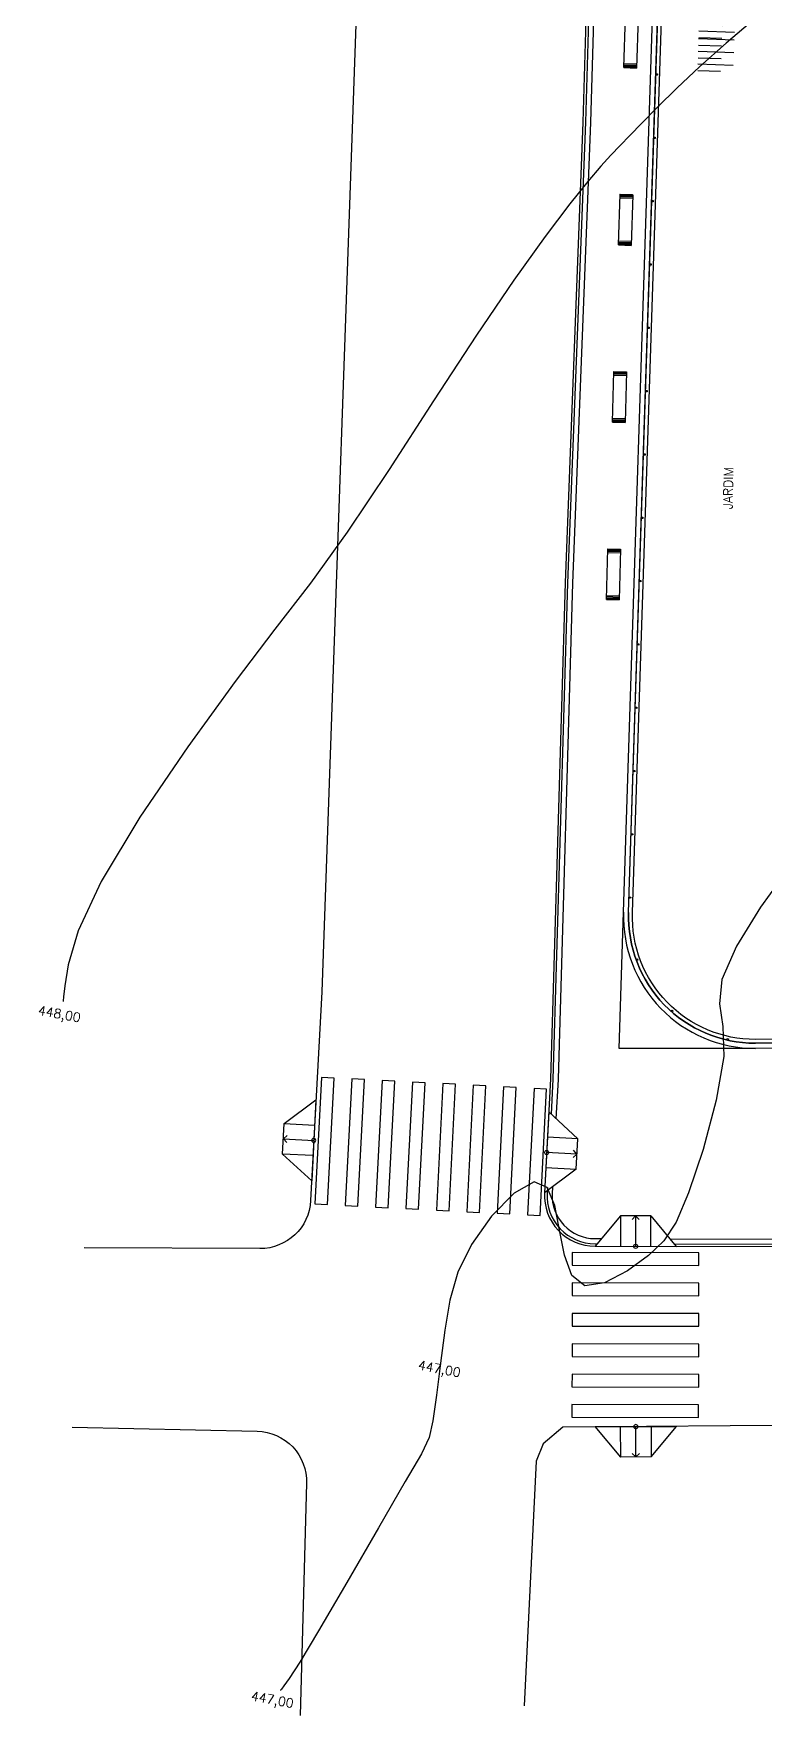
# Model space of a CAD drawing. Header units: inches. Extents: x 462102 to 462370, y 9198066 to 9198227.
# Drawn here: x 462108.8 to 462137.7, y 9198067.9 to 9198134.2 of the extents above; entities that cross this region are included whole.
import ezdxf
from ezdxf.enums import TextEntityAlignment as Align

# ---------------------------------------------------------------- set-up
doc = ezdxf.new("R2010")
doc.units = ezdxf.units.IN
doc.header["$MEASUREMENT"] = 0
doc.linetypes.add('CONTINU', pattern=[0])
doc.layers.add('I-ARQ', color=8, linetype='Continuous')
doc.layers.add('I-CURVANIVEL', color=55, linetype='CONTINU')
doc.layers.add('I-TEXTOS', color=2, linetype='Continuous', lineweight=25)
doc.styles.add('COTA200', font='ROMANS.SHX')

# ---------------------------------------------------------------- blocks, each defined once
blk = doc.blocks.new('CERCA')
at = {"layer": 'I-ARQ'}
blk.add_lwpolyline([(-0.025, 0), (0.025, 0), (0.025, -0.06), (-0.025, -0.06)], close=True, dxfattribs=at)
blk = doc.blocks.new('talude')
at = {"layer": 'I-ARQ'}
for p, q in [((-0.5, -0.5), (-0.5, -1.401)), ((-0.243, -0.49), (-0.243, -1.892)), ((0, -0.5), (0, -1.401)), ((0.257, -0.49), (0.257, -1.892)), ((0.5, -0.5), (0.5, -1.401)), ((0.757, -0.49), (0.757, -1.892))]:
    blk.add_line(p, q, dxfattribs=at)
blk = doc.blocks.new('A$C70E94E78')
at = {"layer": 'I-ARQ', "linetype": 'Continuous', "ltscale": 3}
for p, q in [((1.6, 1.28), (1.459, 1.138)), ((1.6, 1.28), (1.6, 0.08)), ((1.6, 1.28), (1.741, 1.138)), ((0, 0.08), (3.2, 0.08))]:
    blk.add_line(p, q, dxfattribs=at)
for points in [[(1, 1.28), (0, 0.08)], [(2.2, 0.08), (2.2, 1.28), (1, 1.28), (1, 0.08)], [(2.2, 1.28), (3.2, 0.08)]]:
    blk.add_lwpolyline(points, dxfattribs=at)
blk.add_circle((1.6, 0.08), 0.0798, dxfattribs=at)
blk = doc.blocks.new('A$C5FAE593F')
at = {"layer": 'I-ARQ'}
for points in [[(2.489, 8.903), (2.327, 8.43), (7.059, 6.813), (7.221, 7.287)], [(2.101, 7.767), (1.939, 7.294), (6.671, 5.678), (6.833, 6.151)], [(1.713, 6.632), (1.552, 6.159), (6.283, 4.542), (6.445, 5.015)], [(1.325, 5.496), (1.164, 5.023), (5.895, 3.407), (6.057, 3.88)], [(0.937, 4.361), (0.776, 3.887), (5.507, 2.271), (5.669, 2.744)], [(0.55, 3.225), (0.388, 2.752), (5.119, 1.136), (5.281, 1.609)]]:
    blk.add_lwpolyline(points, close=True, dxfattribs=at)
blk = doc.blocks.new('A$C14C97071')
at = {"layer": 'I-ARQ'}
for p, q in [((0, 0.5), (0, 0)), ((0.01, 0), (0.01, 0.5)), ((0.03, 0), (0.03, 0.5)), ((0.06, 0), (0.06, 0.5)), ((0.1, 0), (0.1, 0.5)), ((0.15, 0), (0.15, 0.5)), ((1.85, 0), (1.85, 0.5)), ((1.9, 0), (1.9, 0.5)), ((1.94, 0), (1.94, 0.5)), ((1.97, 0), (1.97, 0.5)), ((1.99, 0), (1.99, 0.5)), ((2, 0.5), (2, 0)), ((2, 0.5), (2, 0))]:
    blk.add_line(p, q, dxfattribs=at)
blk.add_lwpolyline([(0, 0.5), (2, 0.5), (2, 0), (0, 0)], close=True, dxfattribs=at)
blk = doc.blocks.new('JUAZEIRO_BLOCO')
at = {"layer": 'I-ARQ'}
for p, q in [((461823.346, 9198216.106), (461820.82, 9198130.738)), ((461823.351, 9198212.988), (461820.92, 9198130.735)), ((461823.556, 9198213.149), (461821.12, 9198130.729)), ((461822.423, 9198099.56), (461825.957, 9198208.486)), ((461822.623, 9198099.553), (461826.157, 9198208.48)), ((461820.82, 9198130.738), (461820.112, 9198112.555)), ((461820.92, 9198130.734), (461820.212, 9198112.551)), ((461821.12, 9198130.726), (461820.412, 9198112.543)), ((461820.112, 9198112.555), (461819.536, 9198092.983)), ((461820.212, 9198112.552), (461819.636, 9198092.98)), ((461820.412, 9198112.546), (461819.836, 9198092.974)), ((461822.249, 9198094.187), (461822.423, 9198099.56)), ((461864.143, 9198094.417), (461827.624, 9198094.391)), ((461827.624, 9198094.191), (461822.249, 9198094.187)), ((461864.319, 9198094.217), (461827.624, 9198094.191)), ((461819.536, 9198092.983), (461819.303, 9198088.485)), ((461819.636, 9198092.978), (461819.564, 9198091.592)), ((461819.835, 9198092.967), (461819.755, 9198091.415)), ((461819.414, 9198088.699), (461819.403, 9198088.479)), ((461819.615, 9198088.719), (461819.603, 9198088.469)), ((461821.296, 9198086.381), (461831.493, 9198086.362))]:
    blk.add_line(p, q, dxfattribs=at)
at = {"layer": 'I-ARQ', "flags": 128}
for points in [[(461864.143, 9198094.417), (461827.624, 9198094.391, -0.423954), (461822.623, 9198099.553), (461826.157, 9198208.48, -0.339074), (461831.127, 9198215.072), (461926.962, 9198215.506, -0.355475), (461931.988, 9198208.64), (461929.541, 9198099.348, -0.407466), (461924.546, 9198094.46), (461887.008, 9198094.433)], [(461864.159, 9198094.567), (461827.624, 9198094.541, -0.423954), (461822.773, 9198099.548), (461826.307, 9198208.475, -0.337304), (461831.128, 9198214.922), (461926.963, 9198215.356, -0.35365), (461931.838, 9198208.643), (461929.391, 9198099.351, -0.407466), (461924.546, 9198094.61), (461886.982, 9198094.583)], [(461864.159, 9198094.567), (461827.624, 9198094.541, -0.423954), (461822.773, 9198099.548), (461826.307, 9198208.475, -0.337304), (461831.128, 9198214.922), (461926.963, 9198215.356, -0.35365), (461931.838, 9198208.643), (461929.391, 9198099.351, -0.407466), (461924.546, 9198094.61), (461886.982, 9198094.583)], [(461799.142, 9198149.471), (461811.125, 9198149.451), (461811.542, 9198149.337), (461812.036, 9198148.961), (461812.341, 9198148.073), (461812.03, 9198139.474), (461810.51, 9198096.427), (461810.074, 9198088.183, -0.400132), (461808.068, 9198086.289), (461801.136, 9198086.32)], [(461800.667, 9198079.241), (461807.961, 9198079.082, -0.415986), (461809.916, 9198077.026), (461809.661, 9198067.869)]]:
    blk.add_lwpolyline(points, format="xyb", dxfattribs=at)
for points in [[(461810.241, 9198088.053), (461810.74, 9198088.027), (461810.998, 9198093.02), (461810.499, 9198093.046)], [(461811.439, 9198087.991), (461811.938, 9198087.965), (461812.197, 9198092.958), (461811.697, 9198092.984)], [(461812.637, 9198087.929), (461813.137, 9198087.903), (461813.395, 9198092.896), (461812.896, 9198092.922)], [(461813.836, 9198087.867), (461814.335, 9198087.841), (461814.594, 9198092.834), (461814.094, 9198092.86)], [(461815.034, 9198087.805), (461815.534, 9198087.779), (461815.792, 9198092.772), (461815.293, 9198092.798)], [(461816.233, 9198087.743), (461816.732, 9198087.717), (461816.99, 9198092.71), (461816.491, 9198092.736)], [(461817.431, 9198087.681), (461817.93, 9198087.655), (461818.189, 9198092.648), (461817.689, 9198092.674)], [(461818.629, 9198087.619), (461819.129, 9198087.593), (461819.387, 9198092.586), (461818.888, 9198092.612)]]:
    blk.add_lwpolyline(points, close=True, dxfattribs=at)
for points in [[(461824.247, 9198086.676), (461831.193, 9198086.663), (461831.187, 9198091.662), (461864.287, 9198091.7), (461864.293, 9198086.698), (461875.448, 9198086.63)], [(461824.413, 9198086.475), (461831.393, 9198086.462), (461831.387, 9198091.462), (461864.087, 9198091.5), (461864.093, 9198086.499), (461875.283, 9198086.431)], [(461819.615, 9198088.719), (461819.603, 9198088.469)], [(461821.297, 9198086.681), (461821.547, 9198086.681)], [(461821.297, 9198086.481), (461821.38, 9198086.481)], [(461836.535, 9198079.378), (461820.029, 9198079.241), (461819.25, 9198078.586), (461818.975, 9198077.898), (461818.494, 9198068.251)]]:
    blk.add_lwpolyline(points, dxfattribs=at)
at = {"layer": 'I-ARQ'}
for centre, radius, start, end in [((461827.62, 9198099.391), 5.2, 178.14191, 270.04069), ((461827.62, 9198099.391), 5, 178.14191, 270.04069), ((461821.3, 9198088.381), 2, 177.03745, 269.89258), ((461821.3, 9198088.381), 1.9, 177.03745, 269.89258), ((461821.3, 9198088.381), 1.7, 177.03745, 269.89258)]:
    blk.add_arc(centre, radius, start, end, dxfattribs=at)
at = {"layer": 'I-CURVANIVEL', "flags": 128}
for points, elevation in [([(461840.113, 9198227.128), (461840.412, 9198227.015), (461840.667, 9198226.289), (461841.003, 9198224.331), (461841.41, 9198220.822), (461841.841, 9198216.634), (461842.242, 9198212.932), (461842.575, 9198210.598), (461842.865, 9198209.368), (461843.155, 9198208.691), (461843.458, 9198207.994), (461843.678, 9198206.602), (461843.69, 9198203.817), (461843.421, 9198199.282), (461842.994, 9198194.015), (461842.585, 9198189.376), (461842.329, 9198186.405), (461842.202, 9198184.853), (461842.141, 9198184.148), (461842.082, 9198183.767), (461841.959, 9198183.364), (461841.706, 9198182.642), (461841.261, 9198181.337), (461840.581, 9198179.33), (461839.63, 9198176.536), (461838.426, 9198173.014), (461837.197, 9198169.388), (461836.227, 9198166.426), (461835.72, 9198164.691), (461835.564, 9198163.93), (461835.566, 9198163.684), (461835.569, 9198163.567), (461835.541, 9198163.474), (461835.486, 9198163.37), (461835.441, 9198163.15), (461835.582, 9198162.428), (461836.121, 9198160.748), (461837.117, 9198157.835), (461838.027, 9198154.151), (461838.156, 9198150.342), (461837.057, 9198146.955), (461835.273, 9198144.152), (461833.596, 9198142), (461832.614, 9198140.507), (461832.106, 9198139.464), (461831.646, 9198138.608), (461830.901, 9198137.721), (461829.899, 9198136.779), (461828.762, 9198135.804), (461827.598, 9198134.819), (461826.47, 9198133.852), (461825.43, 9198132.93), (461824.524, 9198132.081), (461823.762, 9198131.331), (461823.146, 9198130.706), (461822.67, 9198130.217), (461822.282, 9198129.815), (461821.922, 9198129.435), (461821.524, 9198129.002), (461821.011, 9198128.403), (461820.302, 9198127.514), (461819.33, 9198126.227), (461818.096, 9198124.506), (461816.615, 9198122.328), (461814.927, 9198119.738), (461813.173, 9198117.028), (461811.519, 9198114.557), (461810.068, 9198112.553), (461808.665, 9198110.729), (461807.089, 9198108.667), (461805.222, 9198106.093), (461803.336, 9198103.312), (461801.805, 9198100.773), (461800.902, 9198098.834), (461800.5, 9198097.493), (461800.37, 9198096.655), (461800.322, 9198096.221), (461800.305, 9198096.061), (461800.302, 9198096.038)], 448), ([(461898.113, 9198227.159), (461898.23, 9198227.114), (461898.202, 9198226.824), (461897.959, 9198226.043), (461897.417, 9198224.605), (461896.649, 9198222.654), (461895.772, 9198220.412), (461894.898, 9198218.065), (461894.14, 9198215.654), (461893.607, 9198213.183), (461893.368, 9198210.596), (461893.321, 9198207.597), (461893.32, 9198203.833), (461893.252, 9198199.148), (461893.127, 9198194.183), (461892.984, 9198189.78), (461892.802, 9198186.55), (461892.3, 9198184.186), (461891.135, 9198182.154), (461889.153, 9198179.94), (461886.964, 9198177.116), (461885.368, 9198173.275), (461885, 9198168.302), (461885.833, 9198163.248), (461887.674, 9198159.456), (461890.314, 9198157.865), (461893.473, 9198157.817), (461896.85, 9198158.247), (461900.127, 9198158.297), (461902.898, 9198157.906), (461904.74, 9198157.218), (461905.338, 9198156.353), (461904.831, 9198155.347), (461903.472, 9198154.214), (461901.545, 9198152.994), (461899.469, 9198151.825), (461897.698, 9198150.872), (461896.491, 9198150.217), (461895.334, 9198149.598), (461893.517, 9198148.674), (461890.573, 9198147.21), (461887.003, 9198145.418), (461883.547, 9198143.616), (461880.775, 9198142.057), (461878.575, 9198140.725), (461876.665, 9198139.532), (461874.83, 9198138.416), (461873.124, 9198137.41), (461871.67, 9198136.567), (461870.515, 9198135.9), (461869.414, 9198135.257), (461868.048, 9198134.441), (461866.224, 9198133.334), (461864.25, 9198132.129), (461862.561, 9198131.093), (461861.463, 9198130.421), (461860.757, 9198129.999), (461860.115, 9198129.64), (461859.296, 9198129.203), (461858.39, 9198128.73), (461857.574, 9198128.312), (461856.982, 9198128.015), (461856.58, 9198127.811), (461856.294, 9198127.647), (461856.055, 9198127.48), (461855.825, 9198127.307), (461855.572, 9198127.132), (461855.203, 9198126.887), (461854.383, 9198126.212), (461852.715, 9198124.672), (461850.006, 9198122.047), (461846.88, 9198118.967), (461844.167, 9198116.275), (461842.475, 9198114.599), (461841.536, 9198113.699), (461840.86, 9198113.116), (461840.039, 9198112.459), (461838.982, 9198111.59), (461837.676, 9198110.435), (461836.136, 9198108.964), (461834.491, 9198107.319), (461832.894, 9198105.687), (461831.466, 9198104.203), (461830.18, 9198102.794), (461828.974, 9198101.337), (461827.828, 9198099.763), (461826.878, 9198098.22), (461826.306, 9198096.913), (461826.205, 9198095.95), (461826.336, 9198095.056), (461826.374, 9198093.864), (461826.081, 9198092.14), (461825.557, 9198090.197), (461824.985, 9198088.483), (461824.499, 9198087.329), (461824.016, 9198086.592), (461823.4, 9198086.011), (461822.573, 9198085.409), (461821.673, 9198084.935), (461820.896, 9198084.821), (461820.387, 9198085.228), (461820.091, 9198086.026), (461819.9, 9198087.014), (461819.71, 9198087.985), (461819.411, 9198088.701), (461818.896, 9198088.918), (461818.11, 9198088.478), (461817.213, 9198087.567), (461816.418, 9198086.457), (461815.885, 9198085.36), (461815.567, 9198084.257), (461815.364, 9198083.068), (461815.193, 9198081.762), (461815.039, 9198080.501), (461814.9, 9198079.495), (461814.749, 9198078.841), (461814.442, 9198078.195), (461813.805, 9198077.1), (461812.747, 9198075.273), (461811.503, 9198073.116), (461810.387, 9198071.202), (461809.644, 9198069.972), (461809.228, 9198069.328), (461809.022, 9198069.041), (461808.924, 9198068.909), (461808.888, 9198068.861), (461808.883, 9198068.854)], 447)]:
    blk.add_lwpolyline(points, dxfattribs=dict(at, elevation=elevation))
at = {"layer": 'I-ARQ'}
for name, p, rotation in [('A$C14C97071', (461822.936, 9198132.877), 88.2666193856652), ('talude', (461824.911, 9198134.598), 88.1419050967992), ('talude', (461824.868, 9198133.298), 88.1419050967992), ('CERCA', (461823.696, 9198132.622), 88.14190509677813), ('CERCA', (461823.615, 9198130.123), 88.14190509677813), ('A$C14C97071', (461822.721, 9198125.879), 88.2666193856652), ('CERCA', (461823.534, 9198127.625), 88.14190509677813), ('CERCA', (461823.453, 9198125.126), 88.14190509677813), ('CERCA', (461823.372, 9198122.627), 88.14190509677813), ('A$C14C97071', (461822.483, 9198118.883), 88.2666193856652), ('CERCA', (461823.291, 9198120.129), 88.14190509677813), ('CERCA', (461823.209, 9198117.63), 88.14190509677813), ('CERCA', (461823.128, 9198115.131), 88.14190509677813), ('A$C14C97071', (461822.245, 9198111.887), 88.2666193856652), ('CERCA', (461823.047, 9198112.633), 88.14190509677813), ('CERCA', (461822.966, 9198110.134), 88.14190509677813), ('CERCA', (461822.885, 9198107.635), 88.14190509677813), ('CERCA', (461822.804, 9198105.136), 88.14190509677813), ('CERCA', (461822.723, 9198102.638), 88.14190509677813), ('CERCA', (461822.642, 9198100.139), 88.14190509677813), ('CERCA', (461822.924, 9198097.675), 110.0728147018167), ('CERCA', (461824.322, 9198095.634), 138.7207044401323), ('CERCA', (461826.527, 9198094.512), 167.3685941784479), ('A$C70E94E78', (461819.389, 9198091.684), 267.0374535965053), ('A$C5FAE593F', (461824.879, 9198088.854), 198.7523474639623), ('A$C70E94E78', (461821.296, 9198086.301), 359.8925829922204)]:
    blk.add_blockref(name, p, dxfattribs=dict(at, rotation=rotation))
at = {"layer": 'I-ARQ', "xscale": -1}
for p, rotation in [((461810.36, 9198092.152), 87.03745298767858), ((461821.307, 9198079.342), 180.1074170077797)]:
    blk.add_blockref('A$C70E94E78', p, dxfattribs=dict(at, rotation=rotation))
at = {"layer": 'I-ARQ', "style": 'COTA200'}
for s, rotation, p in [('JARDIM', 88.95686, (461826.552, 9198116.293, -446)), ('448,00', 349.47032, (461800.162, 9198095.55)), ('447,00', 349.47032, (461815.153, 9198081.545)), ('447,00', 349.47032, (461808.564, 9198068.492))]:
    blk.add_text(s, height=0.36, rotation=rotation, dxfattribs=at).set_placement(p, align=Align.MIDDLE_CENTER)

msp = doc.modelspace()

# ---------------------------------------------------------------- block references
at = {"layer": 'I-TEXTOS', "color": 2}
msp.add_blockref('JUAZEIRO_BLOCO', (309.707, 0), dxfattribs=at)

doc.saveas('drawing.dxf')
